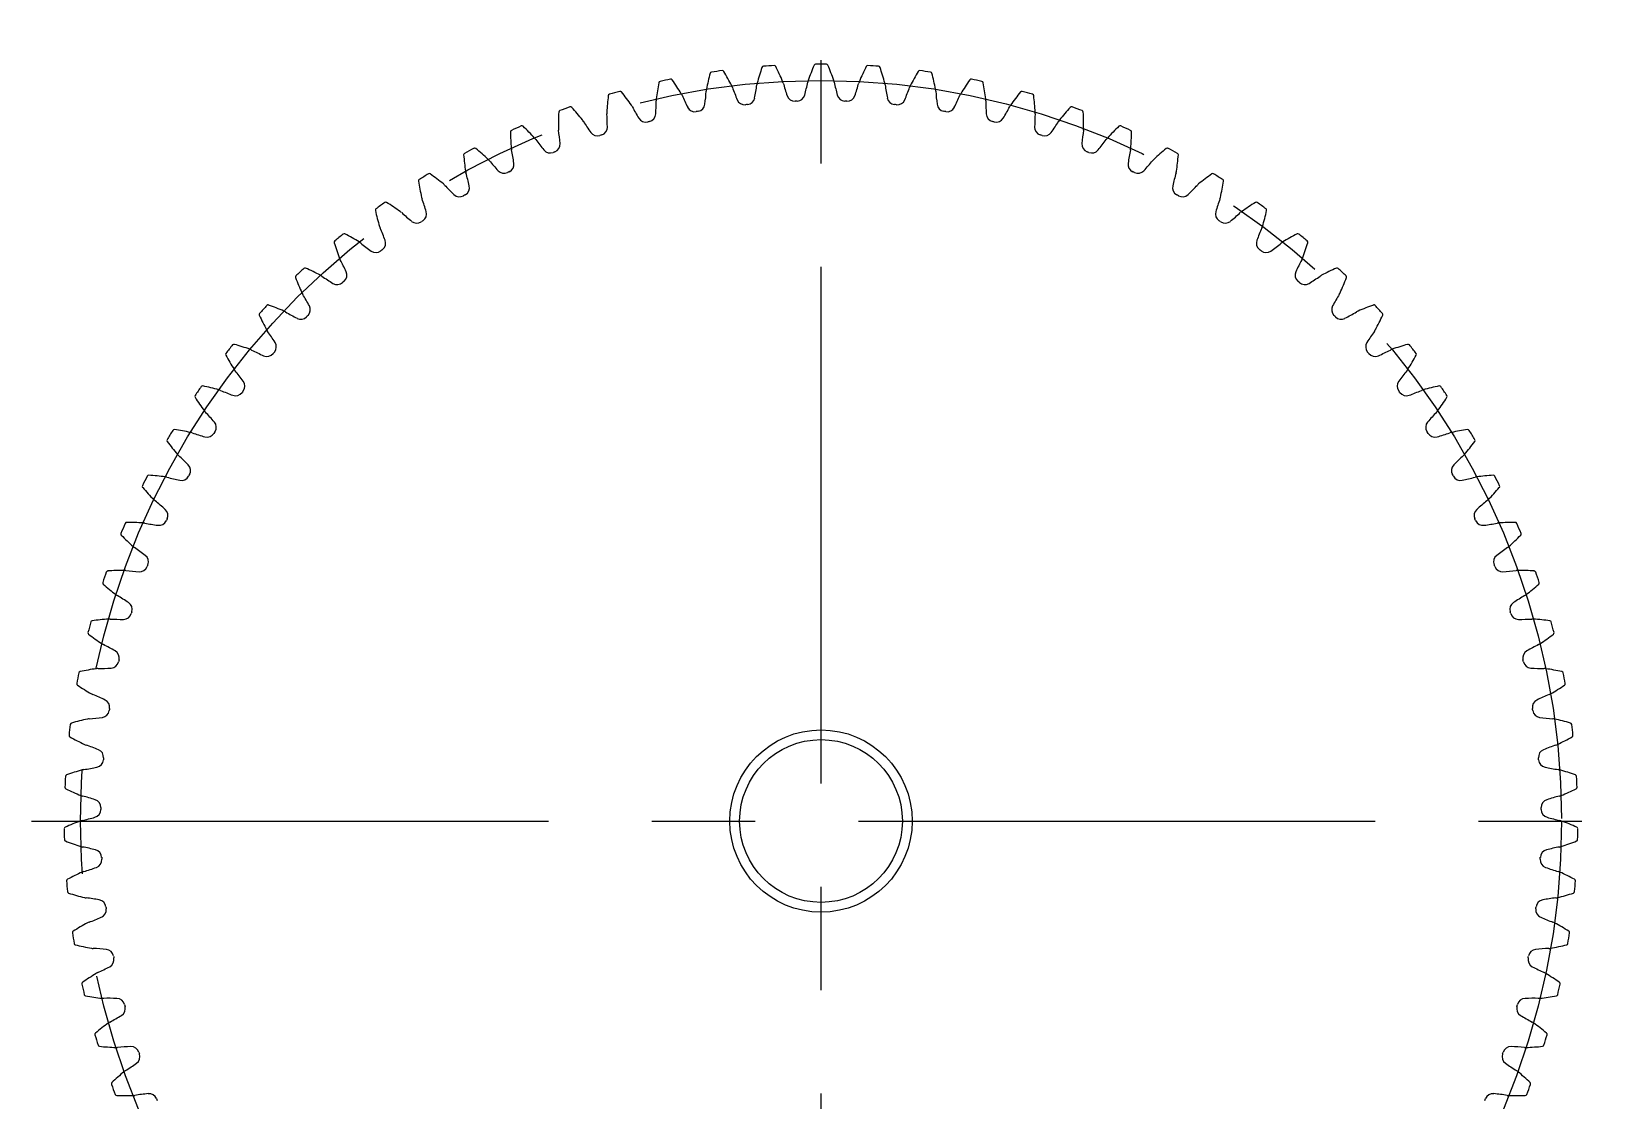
# Model space of a CAD drawing. Extents: x -1 to 96.5, y -13 to 71.5.
# Drawn here: x -1 to 47.5, y 24.67 to 57.5 of the extents above; entities that cross this region are included whole.
import ezdxf

# ---------------------------------------------------------------- set-up
doc = ezdxf.new("R2010")
doc.units = 0
doc.header["$LTSCALE"] = 0.5
doc.linetypes.add('CENTER', pattern=[50.8, 31.75, -6.35, 6.35, -6.35])
doc.layers.add('MSM_CENTER', color=1, linetype='CENTER')
doc.layers.add('MSM_CONTINUOUS', color=7, linetype='CONTINUOUS')

msp = doc.modelspace()

# ---------------------------------------------------------------- linework, layer by layer
at = {"layer": 'MSM_CENTER'}
for p, q in [((23.25, 9), (23.25, 57.5)), ((-1, 33.25), (47.5, 33.25))]:
    msp.add_line(p, q, dxfattribs=at)
msp.add_circle((23.25, 33.25), 22.75, dxfattribs=at)
at = {"layer": 'MSM_CONTINUOUS'}
for radius in [2.8, 2.5]:
    msp.add_circle((23.25, 33.25), radius, dxfattribs=at)
for centre, radius, start, end in [((23.25, 33.25), 23.25, 97.5019, 98.3223), ((20.221, 56.251), 0.05, 30.7433, 97.5019), ((13.746, 52.4), 7.583, 26.9231, 30.7433), ((28.612, 53.946), 7.583, 161.1249, 164.9451), ((21.484, 56.383), 0.05, 94.3662, 161.1249), ((23.25, 33.25), 23.25, 93.5459, 94.3662), ((21.815, 56.406), 0.05, 26.7872, 93.5459), ((15.09, 53.01), 7.583, 22.967, 26.7872), ((30.027, 53.526), 7.583, 157.1688, 160.989), ((23.084, 56.449), 0.05, 90.4102, 157.1688), ((23.25, 33.25), 23.25, 89.5898, 90.4102), ((23.416, 56.449), 0.05, 22.8312, 89.5898), ((16.473, 53.526), 7.583, 19.011, 22.8312), ((31.41, 53.01), 7.583, 153.2128, 157.033), ((24.685, 56.406), 0.05, 86.4537, 153.2129), ((23.25, 33.25), 23.25, 85.6338, 86.4541), ((25.016, 56.383), 0.05, 18.8751, 85.6339), ((17.888, 53.946), 7.583, 15.0549, 18.8751), ((32.754, 52.4), 7.583, 149.2567, 153.0769), ((26.279, 56.251), 0.05, 82.4977, 149.2568), ((23.25, 33.25), 23.25, 81.6777, 82.4981), ((25.712, 54.487), 7.583, 169.037, 172.8571), ((18.316, 55.919), 0.05, 102.2783, 169.037), ((23.25, 33.25), 23.25, 101.458, 102.2783), ((18.641, 55.988), 0.05, 34.6993, 101.458), ((12.448, 51.699), 7.583, 30.8791, 34.6993), ((27.171, 54.266), 7.583, 165.0809, 168.9011), ((19.892, 56.206), 0.05, 98.3223, 165.0809), ((20.137, 55.646), 0.415, 19.4501, 26.9231), ((27.126, 58.126), 7, 199.5403, 202.8734), ((14.341, 56.797), 7, 348.9947, 352.3278), ((21.69, 55.807), 0.415, 164.9451, 172.4181), ((21.69, 55.807), 0.415, 15.494, 22.967), ((28.833, 57.799), 7, 195.5843, 198.9173), ((15.987, 57.355), 7, 345.0387, 348.3718), ((23.25, 55.861), 0.415, 160.989, 168.462), ((23.25, 55.861), 0.415, 11.538, 19.011), ((30.513, 57.355), 7, 191.6282, 194.9613), ((17.667, 57.799), 7, 341.0827, 344.4157), ((24.81, 55.807), 0.415, 157.033, 164.506), ((24.81, 55.807), 0.415, 7.5819, 15.0549), ((32.159, 56.797), 7, 187.6722, 191.0053), ((19.374, 58.126), 7, 337.1266, 340.4597), ((26.363, 55.646), 0.415, 153.0769, 160.5499), ((26.608, 56.206), 0.05, 14.9191, 81.6779), ((19.329, 54.266), 7.583, 11.0989, 14.9191), ((34.052, 51.699), 7.583, 145.3007, 149.1209), ((27.859, 55.988), 0.05, 78.542, 145.3008), ((23.25, 33.25), 23.25, 77.7217, 78.542), ((28.184, 55.919), 0.05, 10.963, 77.7218), ((20.788, 54.487), 7.583, 7.1429, 10.963), ((24.241, 54.606), 7.583, 172.993, 176.8132), ((16.764, 55.525), 0.05, 106.2347, 172.993), ((23.25, 33.25), 23.25, 105.414, 106.2343), ((17.084, 55.616), 0.05, 38.6553, 105.414), ((11.201, 50.91), 7.583, 34.8352, 38.6553), ((11.184, 55.346), 7, 356.9068, 0.2399), ((18.6, 55.378), 0.415, 172.8571, 180.3301), ((18.6, 55.378), 0.415, 23.4061, 30.8791), ((25.401, 58.334), 7, 203.4964, 206.8294), ((12.738, 56.126), 7, 352.9508, 356.2839), ((20.137, 55.646), 0.415, 168.9011, 176.3741), ((20.907, 55.502), 0.25, 202.8734, 276.0115), ((20.967, 55.508), 0.25, 275.8567, 348.9947), ((22.447, 55.611), 0.25, 198.9173, 272.0554), ((23.25, 33.25), 22.125, 91.9006, 92.0554), ((22.508, 55.613), 0.25, 271.9006, 345.0387), ((23.992, 55.613), 0.25, 194.9613, 268.0994), ((23.25, 33.25), 22.125, 87.9446, 88.0994), ((24.053, 55.611), 0.25, 267.9446, 341.0826), ((25.533, 55.508), 0.25, 191.0053, 264.1433), ((25.593, 55.502), 0.25, 263.9885, 337.1266), ((26.363, 55.646), 0.415, 3.6259, 11.0989), ((33.762, 56.126), 7, 183.7161, 187.0492), ((21.099, 58.334), 7, 333.1706, 336.5036), ((27.9, 55.378), 0.415, 149.1209, 156.5939), ((27.9, 55.378), 0.415, 359.6699, 7.1428), ((35.316, 55.346), 7, 179.7601, 183.0932), ((35.299, 50.91), 7.583, 141.3447, 145.1648), ((29.416, 55.616), 0.05, 74.586, 141.3447), ((23.25, 33.25), 23.25, 73.7657, 74.586), ((29.736, 55.525), 0.05, 7.007, 73.7658), ((22.259, 54.606), 7.583, 3.1868, 7.007), ((22.765, 54.623), 7.583, 176.949, 180.7692), ((15.243, 55.024), 0.05, 110.1908, 176.949), ((23.25, 33.25), 23.25, 109.37, 110.1904), ((15.555, 55.137), 0.05, 42.6114, 109.3701), ((10.011, 50.037), 7.583, 38.7912, 42.6114), ((17.084, 55.004), 0.415, 176.8132, 184.2862), ((9.689, 54.461), 7, 0.8629, 4.1959), ((17.084, 55.004), 0.415, 27.3622, 34.8352), ((23.665, 58.422), 7, 207.4524, 210.7855), ((17.866, 54.968), 0.25, 210.7855, 283.9235), ((17.925, 54.982), 0.25, 283.7688, 356.9068), ((19.377, 55.287), 0.25, 206.8294, 279.9675), ((23.25, 33.25), 22.125, 99.8127, 99.9675), ((19.437, 55.298), 0.25, 279.8127, 352.9508), ((23.25, 33.25), 22.125, 95.8567, 96.0115), ((23.25, 33.25), 22.125, 83.9885, 84.1433), ((27.063, 55.298), 0.25, 187.0492, 260.1873), ((23.25, 33.25), 22.125, 80.0325, 80.1873), ((27.123, 55.287), 0.25, 260.0325, 333.1705), ((28.575, 54.982), 0.25, 183.0932, 256.2312), ((28.634, 54.968), 0.25, 256.0765, 329.2145), ((22.835, 58.422), 7, 329.2145, 332.5476), ((29.416, 55.004), 0.415, 145.1649, 152.6378), ((36.811, 54.461), 7, 175.8041, 179.1371), ((29.416, 55.004), 0.415, 355.7138, 3.1868), ((36.489, 50.037), 7.583, 137.3886, 141.2088), ((30.945, 55.137), 0.05, 70.63, 137.3887), ((23.25, 33.25), 23.25, 69.8096, 70.63), ((31.257, 55.024), 0.05, 3.051, 69.8097), ((23.735, 54.623), 7.583, 359.2308, 3.051), ((13.76, 54.42), 0.05, 114.1468, 180.9051), ((21.292, 54.539), 7.583, 180.9051, 184.7253), ((23.25, 33.25), 23.25, 113.3261, 114.1464), ((14.064, 54.554), 0.05, 46.5674, 113.3261), ((8.884, 49.083), 7.583, 42.7473, 46.5674), ((15.598, 54.527), 0.415, 180.7692, 188.2422), ((8.258, 53.475), 7, 4.8189, 8.152), ((15.598, 54.527), 0.415, 31.3182, 38.7912), ((21.927, 58.391), 7, 211.4085, 214.7415), ((16.38, 54.544), 0.25, 214.7415, 287.8796), ((23.25, 33.25), 22.125, 107.7248, 107.8796), ((16.438, 54.563), 0.25, 287.7248, 0.8629), ((23.25, 33.25), 22.125, 103.7688, 103.9235), ((23.25, 33.25), 22.125, 76.0765, 76.2312), ((30.062, 54.563), 0.25, 179.1372, 252.2752), ((23.25, 33.25), 22.125, 72.1204, 72.2752), ((30.12, 54.544), 0.25, 252.1204, 325.2585), ((24.573, 58.391), 7, 325.2585, 328.5915), ((30.902, 54.527), 0.415, 141.2088, 148.6818), ((38.242, 53.475), 7, 171.848, 175.1811), ((30.902, 54.527), 0.415, 351.7578, 359.2308), ((37.616, 49.083), 7.583, 133.4326, 137.2527), ((32.436, 54.554), 0.05, 66.6735, 133.4326), ((23.25, 33.25), 23.25, 65.8536, 66.6739), ((32.74, 54.42), 0.05, 359.0949, 65.8537), ((25.208, 54.539), 7.583, 355.2747, 359.0949), ((23.25, 33.25), 23.25, 117.2821, 118.1025), ((12.616, 53.869), 0.05, 50.5235, 117.2822), ((7.826, 48.054), 7.583, 46.7033, 50.5235), ((14.148, 53.949), 0.415, 184.7253, 192.1983), ((6.898, 52.393), 7, 8.775, 12.108), ((14.148, 53.949), 0.415, 35.2742, 42.7472), ((20.196, 58.24), 7, 215.3645, 218.6976), ((14.928, 54.02), 0.25, 218.6976, 291.8356), ((14.984, 54.042), 0.25, 291.6809, 4.8189), ((31.516, 54.042), 0.25, 175.1811, 248.3191), ((31.572, 54.02), 0.25, 248.1644, 321.3025), ((26.304, 58.24), 7, 321.3024, 324.6355), ((32.352, 53.949), 0.415, 137.2528, 144.7258), ((39.602, 52.393), 7, 167.892, 171.225), ((32.352, 53.949), 0.415, 347.8017, 355.2747), ((38.674, 48.054), 7.583, 129.4765, 133.2967), ((33.884, 53.869), 0.05, 62.7179, 129.4766), ((23.25, 33.25), 23.25, 61.8975, 62.7179), ((12.322, 53.715), 0.05, 118.1025, 184.8611), ((19.828, 54.353), 7.583, 184.8611, 188.6813), ((12.742, 53.271), 0.415, 39.2303, 46.7033), ((18.479, 57.97), 7, 219.3205, 222.6536), ((13.569, 53.422), 0.25, 295.6369, 8.775), ((23.25, 33.25), 22.125, 111.6809, 111.8356), ((23.25, 33.25), 22.125, 68.1644, 68.3191), ((32.931, 53.422), 0.25, 171.2251, 244.3631), ((28.021, 57.97), 7, 317.3464, 320.6795), ((33.758, 53.271), 0.415, 133.2967, 140.7697), ((26.672, 54.353), 7.583, 351.3187, 355.1389), ((34.178, 53.715), 0.05, 355.1389, 61.8976), ((10.936, 52.912), 0.05, 122.0585, 188.8172), ((18.38, 54.067), 7.583, 188.8172, 192.6374), ((23.25, 33.25), 23.25, 121.2382, 122.0585), ((11.219, 53.086), 0.05, 54.4795, 121.2382), ((6.842, 46.955), 7.583, 50.6593, 54.4795), ((12.742, 53.271), 0.415, 188.6813, 196.1543), ((5.616, 51.219), 7, 12.731, 16.0641), ((13.515, 53.396), 0.25, 222.6536, 295.7917), ((23.25, 33.25), 22.125, 115.6369, 115.7917), ((23.25, 33.25), 22.125, 64.2083, 64.3631), ((32.985, 53.396), 0.25, 244.2083, 317.3464), ((40.884, 51.219), 7, 163.9359, 167.269), ((33.758, 53.271), 0.415, 343.8457, 351.3187), ((39.658, 46.955), 7.583, 125.5205, 129.3407), ((35.281, 53.086), 0.05, 58.7618, 125.5205), ((23.25, 33.25), 23.25, 57.9415, 58.7618), ((28.12, 54.067), 7.583, 347.3626, 351.1828), ((35.564, 52.912), 0.05, 351.1828, 57.9416), ((11.386, 52.499), 0.415, 192.6374, 200.1104), ((11.386, 52.499), 0.415, 43.1863, 50.6593), ((16.785, 57.582), 7, 223.2766, 226.6097), ((12.148, 52.676), 0.25, 226.6097, 299.7477), ((23.25, 33.25), 22.125, 119.5929, 119.7477), ((12.2, 52.706), 0.25, 299.5929, 12.731), ((34.3, 52.706), 0.25, 167.269, 240.4071), ((23.25, 33.25), 22.125, 60.2523, 60.4071), ((34.352, 52.676), 0.25, 240.2523, 313.3904), ((29.715, 57.582), 7, 313.3903, 316.7234), ((35.114, 52.499), 0.415, 129.3407, 136.8137), ((35.114, 52.499), 0.415, 339.8896, 347.3626), ((9.609, 52.016), 0.05, 126.0146, 192.7732), ((16.956, 53.681), 7.583, 192.7732, 196.5934), ((23.25, 33.25), 23.25, 125.1942, 126.0146), ((9.879, 52.209), 0.05, 58.4356, 125.1943), ((5.935, 45.79), 7.583, 54.6154, 58.4356), ((10.086, 51.634), 0.415, 47.1424, 54.6154), ((15.122, 57.078), 7, 227.2326, 230.5657), ((4.419, 49.959), 7, 16.6871, 20.0201), ((10.884, 51.898), 0.25, 303.549, 16.6871), ((35.616, 51.898), 0.25, 163.313, 236.451), ((42.081, 49.959), 7, 159.9799, 163.3129), ((31.378, 57.078), 7, 309.4343, 312.7674), ((36.414, 51.634), 0.415, 125.3846, 132.8576), ((40.565, 45.79), 7.583, 121.5644, 125.3846), ((36.621, 52.209), 0.05, 54.8054, 121.5645), ((23.25, 33.25), 23.25, 53.9854, 54.8058), ((29.544, 53.681), 7.583, 343.4066, 347.2268), ((36.891, 52.016), 0.05, 347.2268, 53.9855), ((10.086, 51.634), 0.415, 196.5934, 204.0664), ((3.311, 48.62), 7, 20.6431, 23.9762), ((10.834, 51.864), 0.25, 230.5657, 303.7038), ((23.25, 33.25), 22.125, 123.549, 123.7038), ((23.25, 33.25), 22.125, 56.2962, 56.451), ((35.666, 51.864), 0.25, 236.2962, 309.4343), ((43.189, 48.62), 7, 156.0238, 159.3569), ((36.414, 51.634), 0.415, 335.9336, 343.4066), ((8.346, 51.03), 0.05, 129.9706, 196.7293), ((15.561, 53.198), 7.583, 196.7293, 200.5495), ((23.25, 33.25), 23.25, 129.1503, 129.9706), ((8.603, 51.241), 0.05, 62.3916, 129.1502), ((5.111, 44.566), 7.583, 58.5714, 62.3916), ((8.849, 50.682), 0.415, 51.0984, 58.5714), ((13.497, 56.46), 7, 231.1887, 234.5217), ((9.627, 51), 0.25, 307.505, 20.6431), ((36.873, 51), 0.25, 159.3569, 232.495), ((33.003, 56.46), 7, 305.4783, 308.8113), ((37.651, 50.682), 0.415, 121.4286, 128.9016), ((41.389, 44.566), 7.583, 117.6084, 121.4286), ((37.897, 51.241), 0.05, 50.8493, 117.6085), ((23.25, 33.25), 23.25, 50.0294, 50.8497), ((30.939, 53.198), 7.583, 339.4505, 343.2707), ((38.154, 51.03), 0.05, 343.2707, 50.0295), ((8.849, 50.682), 0.415, 200.5495, 208.0225), ((2.298, 47.208), 7, 24.5991, 27.9322), ((9.58, 50.963), 0.25, 234.5217, 307.6598), ((23.25, 33.25), 22.125, 127.505, 127.6598), ((23.25, 33.25), 22.125, 52.3402, 52.495), ((36.92, 50.963), 0.25, 232.3402, 305.4783), ((44.202, 47.208), 7, 152.0678, 155.4009), ((37.651, 50.682), 0.415, 331.9775, 339.4505), ((7.155, 49.959), 0.05, 133.9267, 200.6853), ((23.25, 33.25), 23.25, 133.1063, 133.9267), ((7.396, 50.188), 0.05, 66.3477, 133.1063), ((4.374, 43.288), 7.583, 62.5275, 66.3477), ((7.681, 49.647), 0.415, 55.0545, 62.5275), ((11.919, 55.732), 7, 235.1447, 238.4778), ((8.435, 50.018), 0.25, 311.4611, 24.5991), ((38.065, 50.018), 0.25, 155.4009, 228.5389), ((34.581, 55.732), 7, 301.5222, 304.8553), ((38.819, 49.647), 0.415, 117.4725, 124.9455), ((42.126, 43.288), 7.583, 113.6523, 117.4725), ((39.104, 50.188), 0.05, 46.8933, 113.6524), ((23.25, 33.25), 23.25, 46.0733, 46.8937), ((39.345, 49.959), 0.05, 339.3147, 46.0735), ((14.203, 52.62), 7.583, 200.6853, 204.5055), ((7.681, 49.647), 0.415, 204.5055, 211.9785), ((8.39, 49.978), 0.25, 238.4778, 311.6158), ((23.25, 33.25), 22.125, 131.4611, 131.6158), ((23.25, 33.25), 22.125, 48.3842, 48.5389), ((38.11, 49.978), 0.25, 228.3842, 301.5222), ((38.819, 49.647), 0.415, 328.0215, 335.4945), ((32.297, 52.62), 7.583, 335.4945, 339.3147), ((23.25, 33.25), 23.25, 137.0624, 137.8827), ((6.265, 49.054), 0.05, 70.3037, 137.0623), ((3.726, 41.961), 7.583, 66.4835, 70.3037), ((1.385, 45.729), 7, 28.5552, 31.8882), ((7.314, 48.956), 0.25, 315.4171, 28.5552), ((39.186, 48.956), 0.25, 151.4448, 224.5829), ((45.115, 45.729), 7, 148.1118, 151.4448), ((42.774, 41.961), 7.583, 109.6963, 113.5165), ((40.235, 49.054), 0.05, 42.9373, 109.6964), ((23.25, 33.25), 23.25, 42.1173, 42.9376), ((6.041, 48.809), 0.05, 137.8827, 204.6414), ((12.888, 51.95), 7.583, 204.6414, 208.4615), ((6.587, 48.534), 0.415, 59.0105, 66.4835), ((10.395, 54.897), 7, 239.1008, 242.4338), ((7.271, 48.913), 0.25, 242.4338, 315.5719), ((23.25, 33.25), 22.125, 135.4171, 135.5719), ((23.25, 33.25), 22.125, 44.4281, 44.5829), ((39.229, 48.913), 0.25, 224.4281, 297.5662), ((36.105, 54.897), 7, 297.5662, 300.8992), ((39.913, 48.534), 0.415, 113.5165, 120.9895), ((33.612, 51.95), 7.583, 331.5385, 335.3586), ((40.459, 48.809), 0.05, 335.3586, 42.1172), ((6.587, 48.534), 0.415, 208.4615, 215.9345), ((0.576, 44.191), 7, 32.5112, 35.8443), ((45.924, 44.191), 7, 144.1557, 147.4888), ((39.913, 48.534), 0.415, 324.0655, 331.5384), ((5.008, 47.585), 0.05, 141.8387, 208.5974), ((11.623, 51.191), 7.583, 208.5974, 212.4176), ((23.25, 33.25), 23.25, 141.0184, 141.8387), ((5.216, 47.844), 0.05, 74.2597, 141.0184), ((3.172, 40.594), 7.583, 70.4396, 74.2597), ((5.572, 47.348), 0.415, 62.9666, 70.4396), ((8.932, 53.958), 7, 243.0568, 246.3899), ((6.229, 47.773), 0.25, 246.3899, 319.5279), ((23.25, 33.25), 22.125, 139.3732, 139.5279), ((6.268, 47.819), 0.25, 319.3732, 32.5112), ((40.232, 47.819), 0.25, 147.4888, 220.6268), ((23.25, 33.25), 22.125, 40.4721, 40.6268), ((40.271, 47.773), 0.25, 220.4721, 293.6101), ((37.568, 53.958), 7, 293.6101, 296.9432), ((40.928, 47.348), 0.415, 109.5605, 117.0334), ((43.328, 40.594), 7.583, 105.7403, 109.5604), ((41.284, 47.844), 0.05, 38.9812, 105.7403), ((34.877, 51.191), 7.583, 327.5824, 331.4026), ((23.25, 33.25), 23.25, 38.1613, 38.9816), ((41.492, 47.585), 0.05, 331.4026, 38.1614), ((5.572, 47.348), 0.415, 212.4176, 219.8906), ((-0.125, 42.601), 7, 36.4673, 39.8003), ((46.625, 42.601), 7, 140.1997, 143.5327), ((40.928, 47.348), 0.415, 320.1094, 327.5824), ((23.25, 33.25), 23.25, 144.9744, 145.7948), ((4.252, 46.565), 0.05, 78.2158, 144.9744), ((2.713, 39.191), 7.583, 74.3956, 78.2158), ((5.303, 46.613), 0.25, 323.3292, 36.4673), ((41.197, 46.613), 0.25, 143.5328, 216.6708), ((43.787, 39.191), 7.583, 101.7842, 105.6044), ((42.248, 46.565), 0.05, 35.0252, 101.7843), ((23.25, 33.25), 23.25, 34.2052, 35.0256), ((4.063, 46.292), 0.05, 145.7948, 212.5534), ((10.413, 50.346), 7.583, 212.5534, 216.3736), ((4.641, 46.095), 0.415, 66.9226, 74.3956), ((7.538, 52.921), 7, 247.0129, 250.3459), ((5.267, 46.564), 0.25, 250.3459, 323.484), ((23.25, 33.25), 22.125, 143.3292, 143.484), ((23.25, 33.25), 22.125, 36.516, 36.6708), ((41.233, 46.564), 0.25, 216.516, 289.6541), ((38.962, 52.921), 7, 289.6541, 292.9871), ((41.859, 46.095), 0.415, 105.6044, 113.0774), ((36.087, 50.346), 7.583, 323.6264, 327.4466), ((42.437, 46.292), 0.05, 327.4466, 34.2051), ((4.641, 46.095), 0.415, 216.3736, 223.8466), ((-0.714, 40.966), 7, 40.4233, 43.7564), ((47.214, 40.966), 7, 136.2436, 139.5767), ((41.859, 46.095), 0.415, 316.1534, 323.6264), ((23.25, 33.25), 23.25, 148.9305, 149.7508), ((3.378, 45.223), 0.05, 82.1718, 148.9304), ((2.352, 37.76), 7.583, 78.3516, 82.1718), ((3.799, 44.78), 0.415, 70.8786, 78.3516), ((6.218, 51.79), 7, 250.9689, 254.302), ((4.392, 45.292), 0.25, 254.302, 327.44), ((23.25, 33.25), 22.125, 147.2853, 147.44), ((4.424, 45.343), 0.25, 327.2853, 40.4233), ((42.076, 45.343), 0.25, 139.5767, 212.7147), ((23.25, 33.25), 22.125, 32.56, 32.7147), ((42.108, 45.292), 0.25, 212.56, 285.698), ((40.282, 51.79), 7, 285.698, 289.0311), ((42.701, 44.78), 0.415, 101.6484, 109.1214), ((44.148, 37.76), 7.583, 97.8282, 101.6484), ((43.122, 45.223), 0.05, 31.0691, 97.8282), ((23.25, 33.25), 23.25, 30.2492, 31.0695), ((3.209, 44.937), 0.05, 149.7512, 216.5095), ((9.264, 49.419), 7.583, 216.5095, 220.3297), ((37.236, 49.419), 7.583, 319.6703, 323.4905), ((43.291, 44.937), 0.05, 323.4905, 30.2491), ((3.799, 44.78), 0.415, 220.3297, 227.8027), ((-1.19, 39.294), 7, 44.3794, 47.7124), ((3.635, 44.015), 0.25, 331.2413, 44.3794), ((42.865, 44.015), 0.25, 135.6207, 208.7587), ((47.69, 39.294), 7, 132.2876, 135.6206), ((42.701, 44.78), 0.415, 312.1973, 319.6703), ((23.25, 33.25), 23.25, 152.8865, 153.7069), ((2.6, 43.823), 0.05, 86.1279, 152.8865), ((2.091, 36.307), 7.583, 82.3077, 86.1279), ((3.05, 43.411), 0.415, 74.8347, 82.3077), ((4.98, 50.571), 7, 254.9249, 258.258), ((3.606, 43.962), 0.25, 258.258, 331.3961), ((23.25, 33.25), 22.125, 151.2413, 151.3961), ((23.25, 33.25), 22.125, 28.6039, 28.7587), ((42.894, 43.962), 0.25, 208.6039, 281.742), ((41.52, 50.571), 7, 281.742, 285.0751), ((43.45, 43.411), 0.415, 97.6923, 105.1653), ((44.409, 36.307), 7.583, 93.8721, 97.6923), ((43.9, 43.823), 0.05, 27.1131, 93.8722), ((23.25, 33.25), 23.25, 26.2931, 27.1135), ((2.45, 43.527), 0.05, 153.7073, 220.4655), ((8.182, 48.416), 7.583, 220.4655, 224.2857), ((38.318, 48.416), 7.583, 315.7143, 319.5345), ((44.05, 43.527), 0.05, 319.5345, 26.293), ((3.05, 43.411), 0.415, 224.2857, 231.7587), ((-1.548, 37.594), 7, 48.3354, 51.6685), ((2.939, 42.636), 0.25, 335.1973, 48.3354), ((43.561, 42.636), 0.25, 131.6646, 204.8027), ((48.048, 37.594), 7, 128.3315, 131.6646), ((43.45, 43.411), 0.415, 308.2413, 315.7143), ((23.25, 33.25), 23.25, 156.8426, 157.6629), ((1.919, 42.374), 0.05, 90.0839, 156.8425), ((1.93, 34.84), 7.583, 86.2637, 90.0839), ((2.397, 41.993), 0.415, 78.7907, 86.2637), ((3.828, 49.269), 7, 258.881, 262.214), ((2.914, 42.581), 0.25, 262.2141, 335.3521), ((23.25, 33.25), 22.125, 155.1973, 155.3521), ((23.25, 33.25), 22.125, 24.6479, 24.8027), ((43.586, 42.581), 0.25, 204.6479, 277.7859), ((42.672, 49.269), 7, 277.786, 281.119), ((44.103, 41.993), 0.415, 93.7363, 101.2093), ((44.57, 34.84), 7.583, 89.9161, 93.7363), ((44.581, 42.374), 0.05, 23.157, 89.9161), ((23.25, 33.25), 23.25, 22.3371, 23.1574), ((1.791, 42.067), 0.05, 157.6633, 224.4216), ((7.171, 47.34), 7.583, 224.4216, 228.2418), ((39.329, 47.34), 7.583, 311.7582, 315.5784), ((44.709, 42.067), 0.05, 315.5784, 22.337), ((2.397, 41.993), 0.415, 228.2418, 235.7148), ((-1.789, 35.872), 7, 52.2914, 55.6245), ((2.34, 41.213), 0.25, 339.1534, 52.2914), ((44.16, 41.213), 0.25, 127.7086, 200.8466), ((48.289, 35.872), 7, 124.3755, 127.7086), ((44.103, 41.993), 0.415, 304.2852, 311.7582), ((23.25, 33.25), 23.25, 160.7986, 161.619), ((1.341, 40.88), 0.05, 94.04, 160.7986), ((1.871, 33.366), 7.583, 90.2198, 94.04), ((1.844, 40.534), 0.415, 82.7468, 90.2198), ((2.769, 47.891), 7, 262.837, 266.1701), ((2.318, 41.156), 0.25, 266.1701, 339.3082), ((23.25, 33.25), 22.125, 159.1534, 159.3082), ((23.25, 33.25), 22.125, 20.6918, 20.8466), ((44.182, 41.156), 0.25, 200.6918, 273.8299), ((43.731, 47.891), 7, 273.8299, 277.163), ((44.656, 40.534), 0.415, 89.7802, 97.2532), ((44.629, 33.366), 7.583, 85.96, 89.7802), ((45.159, 40.88), 0.05, 19.201, 85.9601), ((23.25, 33.25), 23.25, 18.381, 19.2014), ((1.234, 40.566), 0.05, 161.619, 228.3776), ((6.237, 46.197), 7.583, 228.3776, 232.1978), ((40.263, 46.197), 7.583, 307.8022, 311.6224), ((45.266, 40.566), 0.05, 311.6224, 18.3809), ((1.844, 40.534), 0.415, 232.1978, 239.6708), ((-1.91, 34.139), 7, 56.2475, 59.5806), ((1.84, 39.751), 0.25, 343.1094, 56.2475), ((44.66, 39.751), 0.25, 123.7525, 196.8906), ((48.41, 34.139), 7, 120.4194, 123.7525), ((44.656, 40.534), 0.415, 300.3292, 307.8022), ((23.25, 33.25), 23.25, 164.7547, 165.575), ((0.866, 39.351), 0.05, 97.996, 164.7547), ((1.914, 31.89), 7.583, 94.1758, 97.996), ((1.392, 39.039), 0.415, 86.7028, 94.1758), ((1.808, 46.443), 7, 266.7931, 270.1261), ((1.823, 39.693), 0.25, 270.1261, 343.2642), ((23.25, 33.25), 22.125, 163.1094, 163.2642), ((23.25, 33.25), 22.125, 16.7358, 16.8906), ((44.677, 39.693), 0.25, 196.7358, 269.8738), ((44.692, 46.443), 7, 269.8739, 273.2069), ((45.108, 39.039), 0.415, 85.8242, 93.2972), ((44.586, 31.89), 7.583, 82.004, 85.8242), ((45.634, 39.351), 0.05, 15.2453, 82.0041), ((23.25, 33.25), 23.25, 14.425, 15.2453), ((0.781, 39.029), 0.05, 165.5754, 232.3337), ((5.385, 44.993), 7.583, 232.3337, 236.1538), ((41.115, 44.993), 7.583, 303.8462, 307.6663), ((45.719, 39.029), 0.05, 307.6663, 14.4249), ((1.392, 39.039), 0.415, 236.1538, 243.6269), ((-1.911, 32.401), 7, 60.2035, 63.5366), ((1.443, 38.258), 0.25, 347.0655, 60.2035), ((45.057, 38.258), 0.25, 119.7965, 192.9345), ((48.411, 32.401), 7, 116.4634, 119.7965), ((45.108, 39.039), 0.415, 296.3731, 303.8461), ((0.499, 37.792), 0.05, 101.952, 168.7108), ((2.059, 30.422), 7.583, 98.1319, 101.952), ((1.045, 37.518), 0.415, 90.6589, 98.1319), ((0.949, 44.932), 7, 270.7491, 274.0822), ((1.429, 38.199), 0.25, 274.0822, 347.2202), ((23.25, 33.25), 22.125, 167.0655, 167.2202), ((23.25, 33.25), 22.125, 12.7798, 12.9345), ((45.071, 38.199), 0.25, 192.7798, 265.9178), ((45.551, 44.932), 7, 265.9178, 269.2509), ((45.455, 37.518), 0.415, 81.8681, 89.3411), ((44.441, 30.422), 7.583, 78.048, 81.8681), ((46.001, 37.792), 0.05, 11.2893, 78.048), ((0.436, 37.466), 0.05, 169.5311, 236.2897), ((23.25, 33.25), 23.25, 168.7107, 169.5311), ((4.617, 43.732), 7.583, 236.2897, 240.1099), ((41.883, 43.732), 7.583, 299.8901, 303.7103), ((23.25, 33.25), 23.25, 10.4689, 11.2893), ((46.064, 37.466), 0.05, 303.7103, 10.4688), ((1.045, 37.518), 0.415, 240.1099, 247.5829), ((-1.793, 30.667), 7, 64.1596, 67.4926), ((1.149, 36.742), 0.25, 351.0215, 64.1596), ((45.351, 36.742), 0.25, 115.8405, 188.9785), ((48.293, 30.667), 7, 112.5074, 115.8404), ((45.455, 37.518), 0.415, 292.4171, 299.8901), ((2.305, 28.966), 7.583, 102.0879, 105.9081), ((0.804, 35.975), 0.415, 94.6149, 102.0879), ((0.196, 43.366), 7, 274.7052, 278.0382), ((1.14, 36.682), 0.25, 278.0382, 351.1763), ((23.25, 33.25), 22.125, 171.0215, 171.1763), ((23.25, 33.25), 22.125, 8.8237, 8.9785), ((45.36, 36.682), 0.25, 188.8237, 261.9618), ((46.304, 43.366), 7, 261.9618, 265.2948), ((45.696, 35.975), 0.415, 77.9121, 85.3851), ((44.195, 28.966), 7.583, 74.0919, 77.9121), ((23.25, 33.25), 23.25, 172.6668, 173.4871), ((0.24, 36.211), 0.05, 105.9081, 172.6668), ((46.26, 36.211), 0.05, 7.3332, 74.092), ((23.25, 33.25), 23.25, 6.5129, 7.3332), ((0.2, 35.882), 0.05, 173.4871, 240.2458), ((3.938, 42.422), 7.583, 240.2458, 244.0659), ((0.804, 35.975), 0.415, 244.0659, 251.5389), ((-1.555, 28.945), 7, 68.1156, 71.4487), ((0.961, 35.209), 0.25, 354.9776, 68.1156), ((45.539, 35.209), 0.25, 111.8844, 185.0224), ((48.055, 28.945), 7, 108.5513, 111.8844), ((45.696, 35.975), 0.415, 288.4611, 295.9341), ((42.562, 42.422), 7.583, 295.9341, 299.7542), ((46.3, 35.882), 0.05, 299.7542, 6.5128), ((0.956, 35.149), 0.25, 281.9943, 355.1323), ((23.25, 33.25), 22.125, 174.9776, 175.1323), ((23.25, 33.25), 22.125, 4.8677, 5.0224), ((45.544, 35.149), 0.25, 184.8677, 258.0057), ((23.25, 33.25), 23.25, 176.6228, 177.4431), ((0.09, 34.617), 0.05, 109.8641, 176.6229), ((2.65, 27.532), 7.583, 106.044, 109.8641), ((0.669, 34.42), 0.415, 98.571, 106.0439), ((-0.447, 41.751), 7, 278.6612, 281.9943), ((46.947, 41.751), 7, 258.0057, 261.3388), ((45.831, 34.42), 0.415, 73.9561, 81.429), ((43.85, 27.532), 7.583, 70.1359, 73.956), ((46.41, 34.617), 0.05, 3.3772, 70.1359), ((23.25, 33.25), 23.25, 2.5569, 3.3772), ((0.073, 34.285), 0.05, 177.4431, 244.2018), ((3.352, 41.067), 7.583, 244.2018, 248.022), ((0.669, 34.42), 0.415, 248.022, 255.495), ((-1.199, 27.244), 7, 72.0717, 75.4047), ((47.699, 27.244), 7, 104.5953, 107.9283), ((45.831, 34.42), 0.415, 284.505, 291.978), ((43.148, 41.067), 7.583, 291.978, 295.7982), ((46.427, 34.285), 0.05, 295.7982, 2.5568), ((0.878, 33.606), 0.25, 285.9503, 359.0884), ((0.879, 33.666), 0.25, 358.9336, 72.0716), ((23.25, 33.25), 22.125, 178.9336, 179.0884), ((45.621, 33.666), 0.25, 107.9284, 181.0664), ((23.25, 33.25), 22.125, 0.9116, 1.0664), ((45.622, 33.606), 0.25, 180.9116, 254.0497), ((0.051, 33.016), 0.05, 113.8202, 180.5789), ((23.25, 33.25), 23.25, 180.5788, 181.3992), ((3.094, 26.124), 7.583, 110, 113.8202), ((0.642, 32.86), 0.415, 102.527, 110), ((-0.977, 40.096), 7, 282.6172, 285.9503), ((47.477, 40.096), 7, 254.0497, 257.3828), ((45.858, 32.86), 0.415, 70, 77.473), ((43.406, 26.124), 7.583, 66.1798, 70), ((46.449, 33.016), 0.05, 359.4212, 66.1799), ((23.25, 33.25), 23.25, 358.6008, 359.4212), ((0.057, 32.684), 0.05, 181.3992, 248.1579), ((2.86, 39.676), 7.583, 248.1578, 251.978), ((43.64, 39.676), 7.583, 288.022, 291.8422), ((46.443, 32.684), 0.05, 291.8422, 358.6007), ((0.642, 32.86), 0.415, 251.978, 259.451), ((-0.726, 25.572), 7, 76.0277, 79.3608), ((0.903, 32.122), 0.25, 2.8896, 76.0277), ((0.907, 32.062), 0.25, 289.9064, 3.0444), ((23.25, 33.25), 22.125, 182.8896, 183.0444), ((45.593, 32.062), 0.25, 176.9556, 250.0936), ((23.25, 33.25), 22.125, 356.9556, 357.1104), ((45.597, 32.122), 0.25, 103.9723, 177.1104), ((47.226, 25.572), 7, 100.6392, 103.9723), ((45.858, 32.86), 0.415, 280.549, 288.022), ((3.633, 24.75), 7.583, 113.956, 117.7762), ((0.723, 31.301), 0.415, 106.483, 113.956), ((-1.392, 38.408), 7, 286.5733, 289.9064), ((47.892, 38.408), 7, 250.0936, 253.4267), ((45.777, 31.301), 0.415, 66.044, 73.517), ((42.867, 24.75), 7.583, 62.2238, 66.044), ((0.123, 31.416), 0.05, 117.7762, 184.5349), ((23.25, 33.25), 23.25, 184.5349, 185.3552), ((0.151, 31.085), 0.05, 185.3552, 252.1139), ((46.349, 31.085), 0.05, 287.8861, 354.6447), ((23.25, 33.25), 23.25, 354.6448, 355.4651), ((46.377, 31.416), 0.05, 355.4651, 62.2238), ((2.465, 38.254), 7.583, 252.1139, 255.9341), ((0.723, 31.301), 0.415, 255.9341, 263.4071), ((-0.139, 23.936), 7, 79.9838, 83.3168), ((1.035, 30.583), 0.25, 6.8457, 79.9838), ((23.25, 33.25), 22.125, 186.8457, 187.0005), ((23.25, 33.25), 22.125, 352.9995, 353.1543), ((45.465, 30.583), 0.25, 100.0163, 173.1543), ((46.639, 23.936), 7, 96.6832, 100.0162), ((45.777, 31.301), 0.415, 276.5929, 284.0659), ((44.035, 38.254), 7.583, 284.0659, 287.8861), ((4.266, 23.417), 7.583, 117.9121, 121.7323), ((0.911, 29.751), 0.415, 110.4391, 117.9121), ((-1.689, 36.696), 7, 290.5293, 293.8624), ((1.042, 30.523), 0.25, 293.8624, 7.0005), ((45.458, 30.523), 0.25, 172.9995, 246.1376), ((48.189, 36.696), 7, 246.1376, 249.4707), ((45.589, 29.751), 0.415, 62.0879, 69.5609), ((42.234, 23.417), 7.583, 58.2677, 62.0879), ((0.304, 29.824), 0.05, 121.7323, 188.491), ((23.25, 33.25), 23.25, 188.4909, 189.3113), ((23.25, 33.25), 23.25, 350.6887, 351.5091), ((46.196, 29.824), 0.05, 351.5087, 58.2678), ((0.356, 29.496), 0.05, 189.3113, 256.07), ((2.169, 36.808), 7.583, 256.0699, 259.8901), ((0.911, 29.751), 0.415, 259.8901, 267.3631), ((0.559, 22.344), 7, 83.9398, 87.2729), ((1.271, 29.057), 0.25, 10.8017, 83.9398), ((23.25, 33.25), 22.125, 190.8017, 190.9565), ((23.25, 33.25), 22.125, 349.0435, 349.1983), ((45.229, 29.057), 0.25, 96.0602, 169.1983), ((45.941, 22.344), 7, 92.7271, 96.0602), ((45.589, 29.751), 0.415, 272.6369, 280.1099), ((44.331, 36.808), 7.583, 280.1099, 283.9301), ((46.144, 29.496), 0.05, 283.9301, 350.6886), ((-1.867, 34.967), 7, 294.4854, 297.8184), ((1.283, 28.997), 0.25, 297.8185, 10.9565), ((45.217, 28.997), 0.25, 169.0435, 242.1815), ((48.367, 34.967), 7, 242.1816, 245.5146), ((0.595, 28.25), 0.05, 125.6883, 192.447), ((23.25, 33.25), 23.25, 192.447, 193.2673), ((4.99, 22.131), 7.583, 121.8681, 125.6883), ((1.206, 28.219), 0.415, 114.3951, 121.8681), ((45.294, 28.219), 0.415, 58.1319, 65.6049), ((41.51, 22.131), 7.583, 54.3117, 58.1319), ((23.25, 33.25), 23.25, 346.7327, 347.553), ((45.905, 28.25), 0.05, 347.553, 54.3117), ((0.669, 27.926), 0.05, 193.2673, 260.026), ((1.974, 35.345), 7.583, 260.026, 263.8462), ((1.206, 28.219), 0.415, 263.8462, 271.3192), ((1.365, 20.805), 7, 87.8958, 91.2289), ((1.613, 27.55), 0.25, 14.7578, 87.8958), ((44.887, 27.55), 0.25, 92.1042, 165.2422), ((45.135, 20.805), 7, 88.7711, 92.1042), ((45.294, 28.219), 0.415, 268.6808, 276.1538), ((44.526, 35.345), 7.583, 276.1538, 279.974), ((45.831, 27.926), 0.05, 279.974, 346.7326), ((-1.926, 33.23), 7, 298.4414, 301.7745), ((1.629, 27.492), 0.25, 301.7745, 14.9126), ((23.25, 33.25), 22.125, 194.7578, 194.9126), ((44.871, 27.492), 0.25, 165.0874, 238.2255), ((23.25, 33.25), 22.125, 345.0874, 345.2422), ((48.426, 33.23), 7, 238.2255, 241.5586), ((0.994, 26.699), 0.05, 129.6444, 196.4031), ((23.25, 33.25), 23.25, 196.403, 197.2234), ((5.801, 20.898), 7.583, 125.8242, 129.6444), ((1.605, 26.71), 0.415, 118.3512, 125.8242), ((44.895, 26.71), 0.415, 54.1758, 61.6488), ((40.699, 20.898), 7.583, 50.3556, 54.1758), ((23.25, 33.25), 23.25, 342.7766, 343.597), ((45.506, 26.699), 0.05, 343.597, 50.3557), ((1.09, 26.381), 0.05, 197.2234, 263.9821), ((1.88, 33.872), 7.583, 263.982, 267.8022), ((1.605, 26.71), 0.415, 267.8022, 275.2752), ((2.276, 19.325), 7, 91.8519, 95.185), ((2.058, 26.071), 0.25, 18.7138, 91.8519), ((44.442, 26.071), 0.25, 88.1481, 161.2862), ((44.224, 19.325), 7, 84.815, 88.1481), ((44.895, 26.71), 0.415, 264.7248, 272.1978), ((44.62, 33.872), 7.583, 272.1978, 276.018), ((45.41, 26.381), 0.05, 276.018, 342.7765), ((-1.864, 31.493), 7, 302.3975, 305.7305), ((2.077, 26.014), 0.25, 305.7305, 18.8686), ((23.25, 33.25), 22.125, 198.7138, 198.8686), ((44.423, 26.014), 0.25, 161.1314, 234.2694), ((23.25, 33.25), 22.125, 341.1314, 341.2862), ((48.364, 31.493), 7, 234.2695, 237.6025), ((6.694, 19.723), 7.583, 129.7802, 133.6004), ((2.108, 25.232), 0.415, 122.3072, 129.7802), ((44.392, 25.232), 0.415, 50.2198, 57.6928), ((39.806, 19.723), 7.583, 46.3996, 50.2198), ((1.499, 25.179), 0.05, 133.6004, 200.3591), ((23.25, 33.25), 23.25, 200.3591, 201.1794), ((1.617, 24.868), 0.05, 201.1794, 267.9381), ((1.888, 32.397), 7.583, 267.9381, 271.7582), ((2.108, 25.232), 0.415, 271.7582, 279.2312), ((3.287, 17.911), 7, 95.8079, 99.141), ((2.604, 24.626), 0.25, 22.6699, 95.8079), ((43.896, 24.626), 0.25, 84.1921, 157.3301), ((43.213, 17.911), 7, 80.859, 84.1921), ((44.392, 25.232), 0.415, 260.7688, 268.2417), ((44.612, 32.397), 7.583, 268.2418, 272.0619), ((44.883, 24.868), 0.05, 272.0619, 338.8205), ((23.25, 33.25), 23.25, 338.8206, 339.6409), ((45.001, 25.179), 0.05, 339.6406, 46.3997), ((23.25, 33.25), 22.125, 202.6699, 202.8246), ((23.25, 33.25), 22.125, 337.1754, 337.3301)]:
    msp.add_arc(centre, radius, start, end, dxfattribs=at)

doc.saveas('drawing.dxf')
